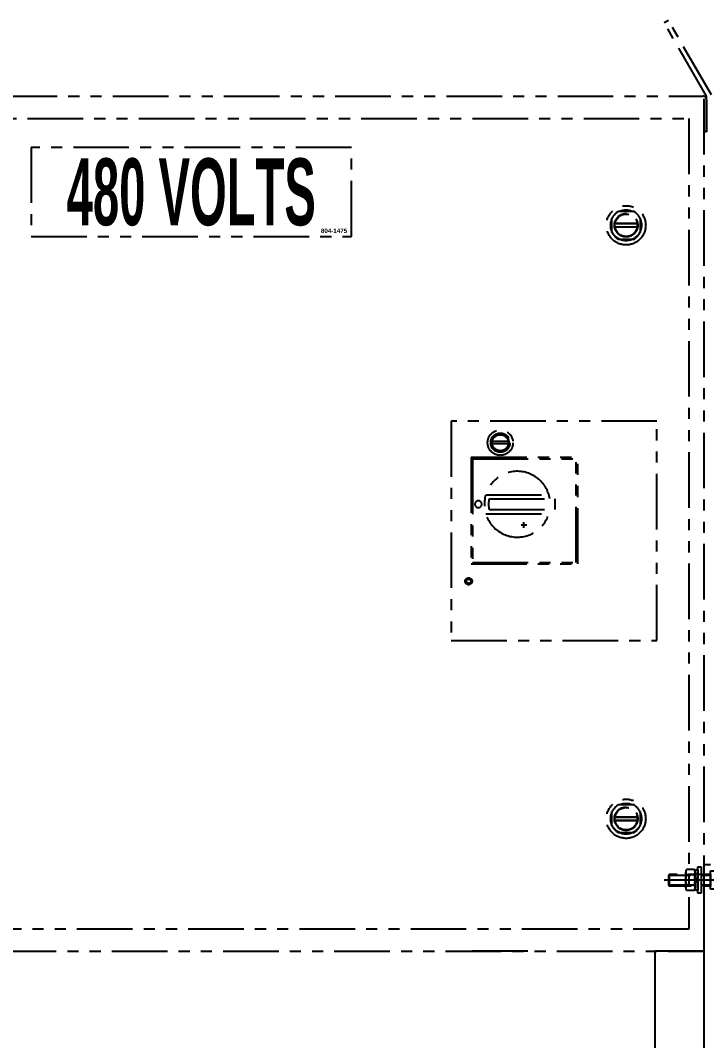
# Model space of a CAD drawing. Extents: x -2384 to 29887, y -2542 to 22350.
# Drawn here: x 6233 to 6723, y 2181 to 2909 of the extents above; entities that cross this region are included whole.
import ezdxf
from ezdxf.enums import TextEntityAlignment as Align

# ---------------------------------------------------------------- set-up
doc = ezdxf.new("R2010")
doc.units = 0
doc.header["$LTSCALE"] = 63.5
doc.header["$MEASUREMENT"] = 0
for name, pattern in [('CENTER', [2, 1.25, -0.25, 0.25, -0.25]), ('HIDDEN', [0.375, 0.25, -0.125]), ('PHANTOM', [2.5, 1.25, -0.25, 0.25, -0.25, 0.25, -0.25])]:
    doc.linetypes.add(name, pattern=pattern)
doc.layers.get('0').update_dxf_attribs({"linetype": 'CONTINUOUS'})
for name, color, linetype in [('1', 4, 'HIDDEN'), ('2', 2, 'CENTER'), ('weld controller', 1, 'PHANTOM')]:
    doc.layers.add(name, color=color, linetype=linetype)
doc.styles.add('SANSSERIF', font='sanssb__.ttf')

# ---------------------------------------------------------------- blocks, each defined once
blk = doc.blocks.new('SHCSM8x30-0000sS', base_point=(2486.66, 1760.79))
for p, q in [((2478.66, 1766.49), (2479.46, 1767.29)), ((2478.66, 1755.09), (2478.66, 1766.49)), ((2479.46, 1754.29), (2479.46, 1767.29)), ((2479.46, 1767.29), (2486.66, 1767.29)), ((2486.66, 1767.29), (2486.66, 1754.29)), ((2479.46, 1754.29), (2478.66, 1755.09)), ((2486.66, 1754.29), (2479.46, 1754.29))]:
    blk.add_line(p, q)
at = {"layer": '1'}
for p, q in [((2516.12, 1764.79), (2486.66, 1764.79)), ((2486.66, 1756.79), (2486.66, 1764.79)), ((2516.66, 1764.25), (2486.66, 1764.25)), ((2516.66, 1764.25), (2516.12, 1764.79)), ((2516.12, 1756.79), (2516.12, 1764.79)), ((2516.66, 1757.33), (2516.66, 1764.25)), ((2516.66, 1757.33), (2486.66, 1757.33)), ((2486.66, 1756.79), (2516.12, 1756.79)), ((2516.12, 1756.79), (2516.66, 1757.33))]:
    blk.add_line(p, q, dxfattribs=at)
at = {"layer": '2'}
blk.add_line((2475.49, 1760.79), (2519.84, 1760.79), dxfattribs=at)
blk = doc.blocks.new('PLAINM8NsS', base_point=(391.48, 311))
for p, q in [((391.48, 320.4), (393.78, 320.4)), ((391.48, 301.6), (391.48, 320.4)), ((393.78, 320.4), (393.78, 301.6)), ((393.78, 301.6), (391.48, 301.6))]:
    blk.add_line(p, q)
blk = doc.blocks.new('RDLWM8SS', base_point=(635.58, 1282.78))
for p, q in [((635.58, 1290.01), (637.56, 1290.01)), ((635.58, 1275.54), (635.58, 1290.01)), ((637.56, 1290.01), (637.56, 1275.54)), ((635.58, 1282.78), (637.56, 1284.76)), ((635.58, 1280.8), (637.56, 1282.78)), ((637.56, 1275.54), (635.58, 1275.54))]:
    blk.add_line(p, q)
blk = doc.blocks.new('DIN24032M8sS', base_point=(2153.44, 1795.68))
for p, q in [((2153.44, 1790.05), (2153.44, 1801.31)), ((2154.04, 1803.19), (2159.65, 1803.19)), ((2154.04, 1799.43), (2159.65, 1799.43)), ((2160.24, 1801.31), (2160.24, 1790.05)), ((2154.04, 1791.93), (2159.65, 1791.93)), ((2154.04, 1788.18), (2159.65, 1788.18))]:
    blk.add_line(p, q)
for centre, radius, start, end in [((2156.69, 1801.31), 3.25, 144.73561, 215.26439), ((2165.55, 1795.68), 12.11, 161.94029, 198.05971), ((2156.99, 1801.31), 3.25, 324.73561, 35.26439), ((2148.14, 1795.68), 12.11, 341.94029, 18.05971), ((2156.69, 1790.05), 3.25, 144.73561, 215.26439), ((2156.99, 1790.05), 3.25, 324.73561, 35.26439)]:
    blk.add_arc(centre, radius, start, end)
at = {"layer": '2'}
blk.add_line((2150.27, 1795.68), (2163.42, 1795.68), dxfattribs=at)
blk = doc.blocks.new('A$C29D570F8')
for p, q in [((370, 214.31), (370, 19.76)), ((370, 214.31), (374.76, 214.31)), ((370, 152.4), (335, 152.4)), ((335, 152.4), (335, 4.76))]:
    blk.add_line(p, q)
at = {"layer": '2'}
blk.add_line((388.24, 203.21), (348.89, 203.21), dxfattribs=at)
at = {"rotation": 180}
for name, p in [('PLAINM8NsS', (368, 203.21)), ('SHCSM8x30-0000sS', (374.76, 203.21)), ('DIN24032M8sS', (363.76, 203.21)), ('RDLWM8SS', (365.7, 203.21))]:
    blk.add_blockref(name, p, dxfattribs=at)
blk = doc.blocks.new('A$C53227E15')
at = {"layer": 'weld controller', "ltscale": 0.5}
for p, q in [((344.61, 664.1), (341.65, 662.39)), ((371.9, 610), (341.65, 662.39)), ((375.31, 610.92), (344.61, 664.1)), ((-369.36, 610), (369.36, 610)), ((370, 608.1), (370, 0)), ((371.9, 584.6), (371.9, 610)), ((371.9, 607.46), (371.9, 584.6)), ((-350.82, 594.13), (359.18, 594.13)), ((359.18, 594.13), (359.18, 15.88)), ((371.9, 584.6), (370, 584.6)), ((118.48, 573.54), (-110.12, 573.54)), ((-110.12, 573.54), (-110.12, 510.04)), ((118.48, 510.04), (118.48, 573.54)), ((309.37, 527.97), (319.48, 527.97)), ((304.38, 512.87), (304.38, 522.98)), ((322.36, 518.93), (306.49, 518.93)), ((306.49, 516.93), (322.36, 516.93)), ((306.55, 519.33), (322.3, 519.33)), ((324.48, 522.98), (324.48, 512.87)), ((-110.12, 510.04), (118.48, 510.04)), ((322.3, 516.53), (306.55, 516.53)), ((319.48, 507.88), (309.37, 507.88)), ((189.74, 378.25), (189.74, 221.64)), ((336.48, 378.25), (189.74, 378.25)), ((336.48, 221.64), (336.48, 378.25)), ((230.34, 363.59), (219.01, 363.59)), ((230.34, 362.07), (219.01, 362.07)), ((203.94, 352.43), (203.94, 276.43)), ((203.94, 352.43), (279.94, 352.43)), ((204.94, 351.43), (204.94, 277.43)), ((204.94, 351.43), (278.94, 351.43)), ((278.94, 277.43), (278.94, 351.43)), ((279.94, 276.43), (279.94, 352.43)), ((214.34, 325.73), (259.33, 325.73)), ((216.65, 322.73), (263.74, 322.73)), ((263.74, 315.13), (263.74, 322.73)), ((216.65, 315.13), (263.74, 315.13)), ((214.34, 312.13), (259.33, 312.13)), ((241.54, 302.16), (241.54, 306.1)), ((239.57, 304.13), (243.51, 304.13)), ((204.94, 277.43), (278.94, 277.43)), ((203.94, 276.43), (279.94, 276.43)), ((189.74, 221.64), (336.48, 221.64)), ((309.37, 104.6), (319.48, 104.6)), ((304.38, 89.49), (304.38, 99.61)), ((322.36, 95.55), (306.49, 95.55)), ((306.55, 95.95), (322.3, 95.95)), ((324.48, 99.61), (324.48, 89.49)), ((306.49, 93.55), (322.36, 93.55)), ((322.3, 93.15), (306.55, 93.15)), ((319.48, 84.5), (309.37, 84.5)), ((359.18, 15.88), (-350.82, 15.88)), ((-370, 0), (370, 0)), ((244.3, 0.01), (199.49, 0.01))]:
    blk.add_line(p, q, dxfattribs=at)
for centre, radius in [((314.43, 517.93), 14), ((314.43, 517.93), 11), ((314.43, 517.93), 8.35), ((314.43, 517.93), 8.05), ((314.43, 517.93), 8), ((224.68, 362.83), 9.02), ((224.68, 362.83), 6.86), ((224.68, 362.83), 6.1), ((224.68, 362.83), 5.72), ((202.09, 263.99), 2.5), ((202.09, 263.99), 1.5), ((314.43, 94.55), 14), ((314.43, 94.55), 11), ((314.43, 94.55), 8.35), ((314.43, 94.55), 8.05), ((314.43, 94.55), 8)]:
    blk.add_circle(centre, radius, dxfattribs=at)
for centre, radius, start, end in [((369.36, 607.46), 2.54, 0, 90), ((314.43, 517.93), 11.25, 116.70485, 153.29515), ((314.43, 517.93), 11.25, 26.70485, 63.29515), ((314.43, 517.93), 11.25, 206.70485, 243.29515), ((314.43, 517.93), 11.25, 296.70485, 333.29515), ((236.84, 318.93), 23.5, 9.30571, 350.69429), ((209.01, 318.93), 2.44, 0, 180), ((239.84, 318.93), 23.5, 170.69429, 189.30571), ((209.01, 318.93), 2.44, 180, 0), ((241.54, 304.13), 0.25, 0, 180), ((241.54, 304.13), 0.25, 180, 0), ((314.43, 94.55), 11.25, 116.70485, 153.29515), ((314.43, 94.55), 11.25, 26.70485, 63.29515), ((314.43, 94.55), 11.25, 206.70485, 243.29515), ((314.43, 94.55), 11.25, 296.70485, 333.29515)]:
    blk.add_arc(centre, radius, start, end, dxfattribs=at)
at = {"layer": 'weld controller', "ltscale": 0.5, "style": 'SANSSERIF', "width": 0.514084}
blk.add_text('480 VOLTS', height=47.752, dxfattribs=at).set_placement((-84.72, 517.92), (93.08, 517.92), align=Align.FIT)
at = {"layer": 'weld controller', "ltscale": 0.5, "style": 'SANSSERIF'}
blk.add_text('804-1475', height=3.175, dxfattribs=at).set_placement((106.06, 512.4), align=Align.CENTER)

msp = doc.modelspace()

# ---------------------------------------------------------------- block references
for name, p in [('A$C53227E15', (6351.01, 2244.95)), ('A$C29D570F8', (6351.01, 2092.55))]:
    msp.add_blockref(name, p)

doc.saveas('drawing.dxf')
